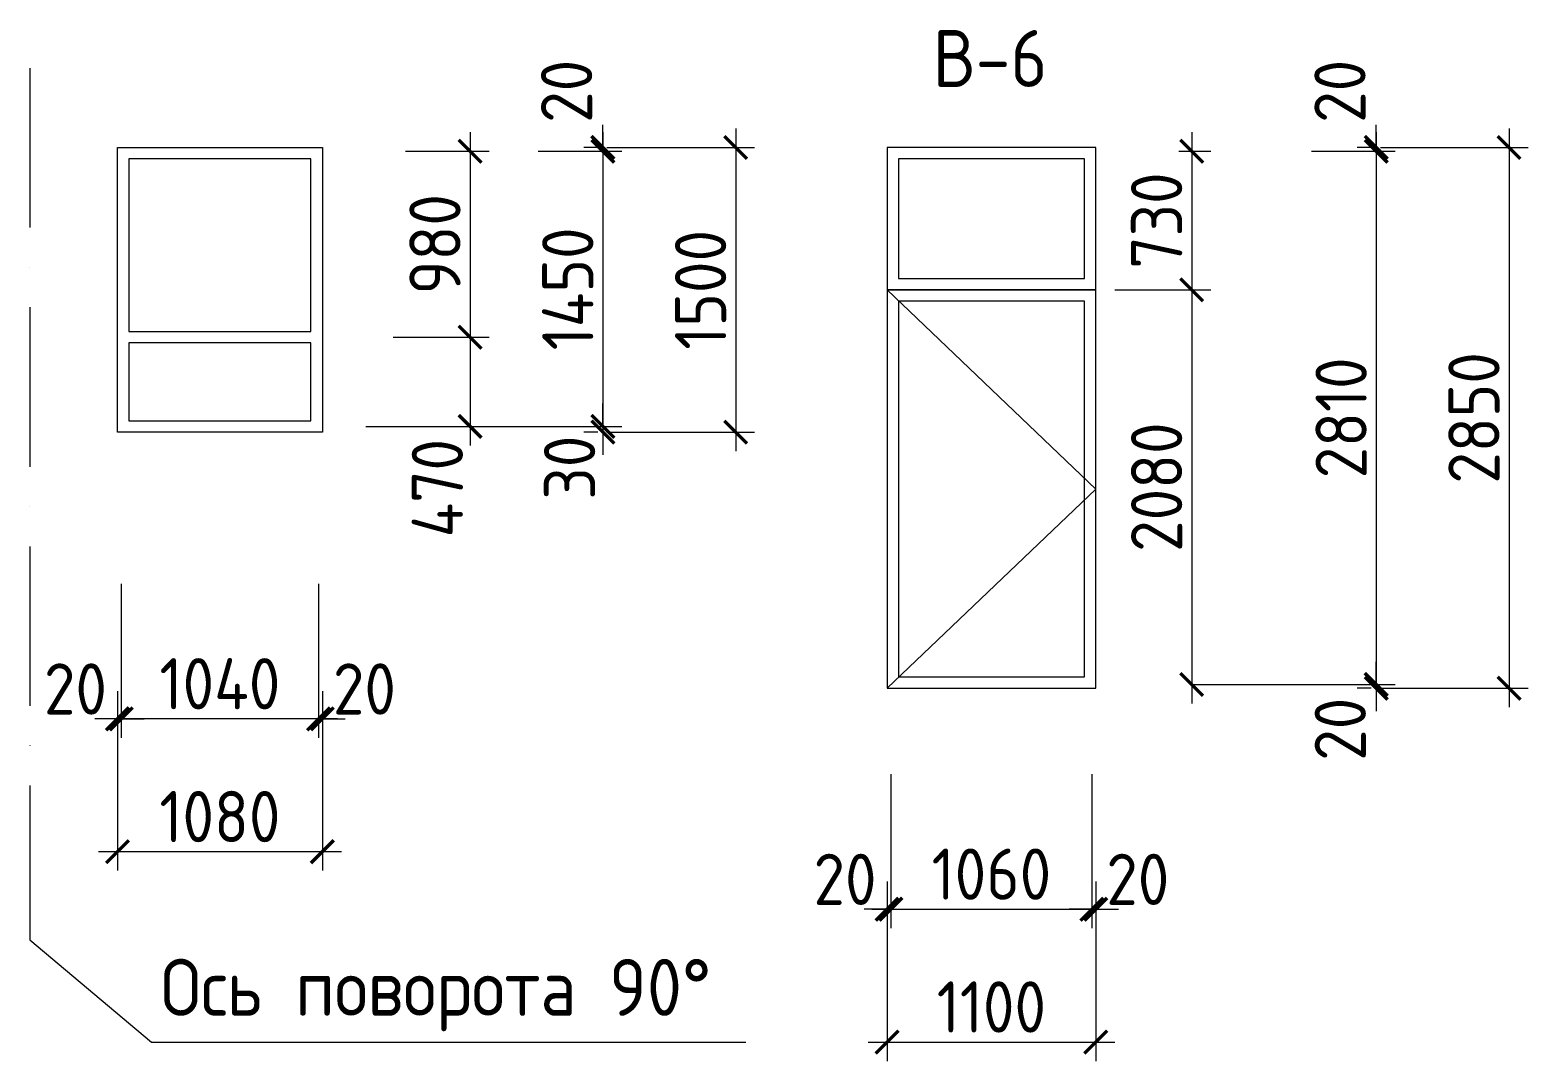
# Model space of a CAD drawing. Header units: millimetres. Extents: x 854812 to 1164625, y 589925 to 823301.
# Drawn here: x 1121108 to 1129004, y 593985 to 599419 of the extents above; entities that cross this region are included whole.
import ezdxf
from ezdxf.enums import TextEntityAlignment as Align

# ---------------------------------------------------------------- set-up
doc = ezdxf.new("R2010")
doc.units = ezdxf.units.MM
doc.linetypes.add('ACAD_ISO10W100', pattern=[18, 12, -3, 0, -3])
doc.linetypes.add('JIS_08_15', pattern=[17.25, 15, -0.75, 0.75, -0.75])
doc.layers.get('Defpoints').update_dxf_attribs({"color": 40})
for name, color, linetype, lineweight in [('АР_Марка_двери', 13, 'Continuous', 9), ('окна', 132, 'Continuous', 18), ('оси', 50, 'JIS_08_15', 9), ('размеры', 215, 'Continuous', 13), ('текст', 7, 'Continuous', 13), ('УКАЗАТЕЛЬ', 6, 'Continuous', 13), ('ФАСАД', 7, 'Continuous', 13)]:
    doc.layers.add(name, color=color, linetype=linetype, lineweight=lineweight)
doc.styles.add('GOST 2.304', font='isocpeur.ttf', dxfattribs={"width": 0.9})
doc.dimstyles.new('1', dxfattribs={"dimscale": 100, "dimtxt": 2.7, "dimasz": 1.2, "dimexe": 1, "dimexo": 1, "dimgap": 0.5, "dimtad": 1, "dimdec": 0, "dimzin": 0, "dimdsep": 46, "dimtxsty": 'GOST 2.304', "dimblk": 'ARCHTICK', "dimcen": 0.09, "dimdle": 1, "dimclrd": 256, "dimclre": 256, "dimclrt": 7, "dimadec": 0, "dimazin": 0, "dimtfac": 1, "dimtdec": 0, "dimtmove": 1, "dimatfit": 3, "dimldrblk": 'ARCHTICK', "dimfxl": 100, "dimtolj": 1, "dimtzin": 0, "dimlwd": 5, "dimlwe": 5, "dimarcsym": 1})

# ---------------------------------------------------------------- blocks, each defined once
blk = doc.blocks.new('_ArchTick')
at = {"color": 0, "linetype": 'ByBlock', "const_width": 0.15}
blk.add_lwpolyline([(-0.5, -0.5), (0.5, 0.5)], dxfattribs=at)
blk = doc.blocks.new('*D896')
at = {"layer": 'Defpoints', "color": 0, "ltscale": 0.1}
for p in [(1121589.2, 596599.4, 0), (1122629.2, 596599.4, 0), (1121589.2, 595788.4)]:
    blk.add_point(p, dxfattribs=at)
at = {"layer": 'размеры', "lineweight": 5, "ltscale": 0.1}
for p, q in [((1121589.2, 596499.4), (1121589.2, 595688.4)), ((1122629.2, 596499.4), (1122629.2, 595688.4)), ((1122729.2, 595788.4), (1121489.2, 595788.4))]:
    blk.add_line(p, q, dxfattribs=at)
at = {"layer": 'размеры', "lineweight": 5, "ltscale": 0.1, "xscale": 120, "yscale": 120, "zscale": 120, "rotation": 180}
blk.add_blockref('_ArchTick', (1121589.2, 595788.4), dxfattribs=at)
at = {"layer": 'размеры', "lineweight": 5, "ltscale": 0.1, "xscale": 120, "yscale": 120, "zscale": 120}
blk.add_blockref('_ArchTick', (1122629.2, 595788.4), dxfattribs=at)
at = {"layer": 'размеры', "color": 7, "ltscale": 0.1, "insert": (1122109.2, 595973.4), "char_height": 270, "attachment_point": 5, "style": 'GOST 2.304'}
blk.add_mtext('\\A1;1040', dxfattribs=at)
blk = doc.blocks.new('*D897')
at = {"layer": 'Defpoints', "color": 0, "ltscale": 0.1}
for p in [(1121569.2, 595899.4, 0), (1122649.2, 595899.4, 0), (1121569.2, 595088.4)]:
    blk.add_point(p, dxfattribs=at)
at = {"layer": 'размеры', "lineweight": 5, "ltscale": 0.1}
for p, q in [((1121569.2, 595799.4), (1121569.2, 594988.4)), ((1122649.2, 595799.4), (1122649.2, 594988.4)), ((1122749.2, 595088.4), (1121469.2, 595088.4))]:
    blk.add_line(p, q, dxfattribs=at)
at = {"layer": 'размеры', "lineweight": 5, "ltscale": 0.1, "xscale": 120, "yscale": 120, "zscale": 120, "rotation": 180}
blk.add_blockref('_ArchTick', (1121569.2, 595088.4), dxfattribs=at)
at = {"layer": 'размеры', "lineweight": 5, "ltscale": 0.1, "xscale": 120, "yscale": 120, "zscale": 120}
blk.add_blockref('_ArchTick', (1122649.2, 595088.4), dxfattribs=at)
at = {"layer": 'размеры', "color": 7, "ltscale": 0.1, "insert": (1122109.2, 595273.4), "char_height": 270, "attachment_point": 5, "style": 'GOST 2.304'}
blk.add_mtext('\\A1;1080', dxfattribs=at)
blk = doc.blocks.new('*D898')
at = {"layer": 'Defpoints', "color": 0, "ltscale": 0.1}
for p in [(1122629.2, 596034.7), (1122649.2, 596034.7), (1122629.2, 595788.4)]:
    blk.add_point(p, dxfattribs=at)
at = {"layer": 'размеры', "lineweight": 5, "ltscale": 0.1}
for p, q in [((1122629.2, 595934.7), (1122629.2, 595688.4)), ((1122649.2, 595934.7), (1122649.2, 595688.4)), ((1122629.2, 595788.4), (1122509.2, 595788.4)), ((1122649.2, 595788.4), (1122629.2, 595788.4)), ((1122649.2, 595788.4), (1122769.2, 595788.4))]:
    blk.add_line(p, q, dxfattribs=at)
at = {"layer": 'размеры', "lineweight": 5, "ltscale": 0.1, "xscale": 120, "yscale": 120, "zscale": 120}
blk.add_blockref('_ArchTick', (1122629.2, 595788.4), dxfattribs=at)
at = {"layer": 'размеры', "lineweight": 5, "ltscale": 0.1, "xscale": 120, "yscale": 120, "zscale": 120, "rotation": 180}
blk.add_blockref('_ArchTick', (1122649.2, 595788.4), dxfattribs=at)
at = {"layer": 'размеры', "color": 7, "ltscale": 0.1, "insert": (1122870.7, 595945.8), "char_height": 270, "attachment_point": 5, "style": 'GOST 2.304'}
blk.add_mtext('\\A1;20', dxfattribs=at)
blk = doc.blocks.new('*D899')
at = {"layer": 'Defpoints', "color": 0, "ltscale": 0.1}
for p in [(1121569.2, 596034.7), (1121589.2, 596034.7), (1121589.2, 595788.4)]:
    blk.add_point(p, dxfattribs=at)
at = {"layer": 'размеры', "lineweight": 5, "ltscale": 0.1}
for p, q in [((1121569.2, 595934.7), (1121569.2, 595688.4)), ((1121589.2, 595934.7), (1121589.2, 595688.4)), ((1121569.2, 595788.4), (1121449.2, 595788.4)), ((1121569.2, 595788.4), (1121589.2, 595788.4)), ((1121589.2, 595788.4), (1121709.2, 595788.4))]:
    blk.add_line(p, q, dxfattribs=at)
at = {"layer": 'размеры', "lineweight": 5, "ltscale": 0.1, "xscale": 120, "yscale": 120, "zscale": 120}
blk.add_blockref('_ArchTick', (1121569.2, 595788.4), dxfattribs=at)
at = {"layer": 'размеры', "lineweight": 5, "ltscale": 0.1, "xscale": 120, "yscale": 120, "zscale": 120, "rotation": 180}
blk.add_blockref('_ArchTick', (1121589.2, 595788.4), dxfattribs=at)
at = {"layer": 'размеры', "color": 7, "ltscale": 0.1, "insert": (1121347.7, 595945.8), "char_height": 270, "attachment_point": 5, "style": 'GOST 2.304'}
blk.add_mtext('\\A1;20', dxfattribs=at)
blk = doc.blocks.new('*D900')
at = {"layer": 'Defpoints', "color": 0, "ltscale": 0.1}
for p in [(1123686.9, 598779.4, 0), (1123349.2, 597329.4, 0), (1124127.6, 597329.4)]:
    blk.add_point(p, dxfattribs=at)
at = {"layer": 'размеры', "lineweight": 5, "ltscale": 0.1}
for p, q in [((1124127.6, 598879.4), (1124127.6, 597229.4)), ((1123786.9, 598779.4), (1124227.6, 598779.4)), ((1123449.2, 597329.4), (1124227.6, 597329.4))]:
    blk.add_line(p, q, dxfattribs=at)
at = {"layer": 'размеры', "lineweight": 5, "ltscale": 0.1, "xscale": 120, "yscale": 120, "zscale": 120}
for p, rotation in [((1124127.6, 598779.4), 90), ((1124127.6, 597329.4), 270)]:
    blk.add_blockref('_ArchTick', p, dxfattribs=dict(at, rotation=rotation))
at = {"layer": 'размеры', "color": 7, "ltscale": 0.1, "insert": (1123942.6, 598054.4), "char_height": 270, "attachment_point": 5, "rotation": 90, "style": 'GOST 2.304'}
blk.add_mtext('\\A1;1450', dxfattribs=at)
blk = doc.blocks.new('*D901')
at = {"layer": 'Defpoints', "color": 0, "ltscale": 0.1}
for p in [(1124049.2, 598799.4, 0), (1124049.2, 597299.4, 0), (1124827.6, 597299.4)]:
    blk.add_point(p, dxfattribs=at)
at = {"layer": 'размеры', "lineweight": 5, "ltscale": 0.1}
for p, q in [((1124827.6, 598899.4), (1124827.6, 597199.4)), ((1124149.2, 598799.4), (1124927.6, 598799.4)), ((1124149.2, 597299.4), (1124927.6, 597299.4))]:
    blk.add_line(p, q, dxfattribs=at)
at = {"layer": 'размеры', "lineweight": 5, "ltscale": 0.1, "xscale": 120, "yscale": 120, "zscale": 120}
for p, rotation in [((1124827.6, 598799.4), 90), ((1124827.6, 597299.4), 270)]:
    blk.add_blockref('_ArchTick', p, dxfattribs=dict(at, rotation=rotation))
at = {"layer": 'размеры', "color": 7, "ltscale": 0.1, "insert": (1124642.6, 598049.4), "char_height": 270, "attachment_point": 5, "rotation": 90, "style": 'GOST 2.304'}
blk.add_mtext('\\A1;1500', dxfattribs=at)
blk = doc.blocks.new('*D902')
at = {"layer": 'Defpoints', "color": 0, "ltscale": 0.1}
for p in [(1124072.5, 598779.4), (1124127.6, 598799.4), (1124200.8, 598799.4)]:
    blk.add_point(p, dxfattribs=at)
at = {"layer": 'размеры', "lineweight": 5, "ltscale": 0.1}
for p, q in [((1124127.6, 598799.4), (1124127.6, 598919.4)), ((1124100.8, 598799.4), (1124027.6, 598799.4)), ((1124127.6, 598779.4), (1124127.6, 598799.4)), ((1124127.6, 598779.4), (1124127.6, 598659.4)), ((1124172.5, 598779.4), (1124227.6, 598779.4))]:
    blk.add_line(p, q, dxfattribs=at)
at = {"layer": 'размеры', "lineweight": 5, "ltscale": 0.1, "xscale": 120, "yscale": 120, "zscale": 120}
for p, rotation in [((1124127.6, 598799.4), 270), ((1124127.6, 598779.4), 90)]:
    blk.add_blockref('_ArchTick', p, dxfattribs=dict(at, rotation=rotation))
at = {"layer": 'размеры', "color": 7, "ltscale": 0.1, "insert": (1123936.3, 599095.3), "char_height": 270, "attachment_point": 5, "rotation": 90, "style": 'GOST 2.304'}
blk.add_mtext('\\A1;20', dxfattribs=at)
blk = doc.blocks.new('*D903')
at = {"layer": 'Defpoints', "color": 0, "ltscale": 0.1}
for p in [(1124072.5, 597329.4), (1124127.6, 597299.4), (1124201.4, 597299.4)]:
    blk.add_point(p, dxfattribs=at)
at = {"layer": 'размеры', "lineweight": 5, "ltscale": 0.1}
for p, q in [((1124127.6, 597329.4), (1124127.6, 597449.4)), ((1124127.6, 597329.4), (1124127.6, 597299.4)), ((1124172.5, 597329.4), (1124227.6, 597329.4)), ((1124101.4, 597299.4), (1124027.6, 597299.4)), ((1124127.6, 597299.4), (1124127.6, 597179.4))]:
    blk.add_line(p, q, dxfattribs=at)
at = {"layer": 'размеры', "lineweight": 5, "ltscale": 0.1, "xscale": 120, "yscale": 120, "zscale": 120}
for p, rotation in [((1124127.6, 597329.4), 270), ((1124127.6, 597299.4), 90)]:
    blk.add_blockref('_ArchTick', p, dxfattribs=dict(at, rotation=rotation))
at = {"layer": 'размеры', "color": 7, "ltscale": 0.1, "insert": (1123952.1, 597112.3), "char_height": 270, "attachment_point": 5, "rotation": 90, "style": 'GOST 2.304'}
blk.add_mtext('\\A1;30', dxfattribs=at)
blk = doc.blocks.new('*D904')
at = {"layer": 'Defpoints', "color": 0, "ltscale": 0.1}
for p in [(1122986.9, 598779.4, 0), (1122921.8, 597799.4), (1123427.6, 597799.4)]:
    blk.add_point(p, dxfattribs=at)
at = {"layer": 'размеры', "lineweight": 5, "ltscale": 0.1}
for p, q in [((1123427.6, 598879.4), (1123427.6, 597699.4)), ((1123086.9, 598779.4), (1123527.6, 598779.4)), ((1123021.8, 597799.4), (1123527.6, 597799.4))]:
    blk.add_line(p, q, dxfattribs=at)
at = {"layer": 'размеры', "lineweight": 5, "ltscale": 0.1, "xscale": 120, "yscale": 120, "zscale": 120}
for p, rotation in [((1123427.6, 598779.4), 90), ((1123427.6, 597799.4), 270)]:
    blk.add_blockref('_ArchTick', p, dxfattribs=dict(at, rotation=rotation))
at = {"layer": 'размеры', "color": 7, "ltscale": 0.1, "insert": (1123242.6, 598289.4), "char_height": 270, "attachment_point": 5, "rotation": 90, "style": 'GOST 2.304'}
blk.add_mtext('\\A1;980', dxfattribs=at)
blk = doc.blocks.new('*D905')
at = {"layer": 'Defpoints', "color": 0, "ltscale": 0.1}
for p in [(1122986.9, 597799.4), (1122778.8, 597329.4), (1123427.6, 597329.4)]:
    blk.add_point(p, dxfattribs=at)
at = {"layer": 'размеры', "lineweight": 5, "ltscale": 0.1}
for p, q in [((1123427.6, 597899.4), (1123427.6, 597229.4)), ((1123086.9, 597799.4), (1123527.6, 597799.4)), ((1122878.8, 597329.4), (1123527.6, 597329.4))]:
    blk.add_line(p, q, dxfattribs=at)
at = {"layer": 'размеры', "lineweight": 5, "ltscale": 0.1, "xscale": 120, "yscale": 120, "zscale": 120}
for p, rotation in [((1123427.6, 597799.4), 90), ((1123427.6, 597329.4), 270)]:
    blk.add_blockref('_ArchTick', p, dxfattribs=dict(at, rotation=rotation))
at = {"layer": 'размеры', "color": 7, "ltscale": 0.1, "insert": (1123255.2, 597003.9), "char_height": 270, "attachment_point": 5, "rotation": 90, "style": 'GOST 2.304'}
blk.add_mtext('\\A1;470', dxfattribs=at)
blk = doc.blocks.new('*D910')
at = {"layer": 'Defpoints', "color": 0, "ltscale": 0.1}
for p in [(1127763, 598779.3), (1127136.9, 595969.4), (1128203.7, 595969.4)]:
    blk.add_point(p, dxfattribs=at)
at = {"layer": 'размеры', "lineweight": 5, "ltscale": 0.1}
for p, q in [((1128203.7, 598879.3), (1128203.7, 595869.4)), ((1127863, 598779.3), (1128303.7, 598779.3)), ((1127236.9, 595969.4), (1128303.7, 595969.4))]:
    blk.add_line(p, q, dxfattribs=at)
at = {"layer": 'размеры', "lineweight": 5, "ltscale": 0.1, "xscale": 120, "yscale": 120, "zscale": 120}
for p, rotation in [((1128203.7, 598779.3), 90), ((1128203.7, 595969.4), 270)]:
    blk.add_blockref('_ArchTick', p, dxfattribs=dict(at, rotation=rotation))
at = {"layer": 'размеры', "color": 7, "ltscale": 0.1, "insert": (1128018.7, 597374.4), "char_height": 270, "attachment_point": 5, "rotation": 90, "style": 'GOST 2.304'}
blk.add_mtext('\\A1;2810', dxfattribs=at)
blk = doc.blocks.new('*D911')
at = {"layer": 'Defpoints', "color": 0, "ltscale": 0.1}
for p in [(1128125.3, 598799.3), (1128125.3, 595949.4), (1128903.7, 595949.4)]:
    blk.add_point(p, dxfattribs=at)
at = {"layer": 'размеры', "lineweight": 5, "ltscale": 0.1}
for p, q in [((1128903.7, 598899.3), (1128903.7, 595849.4)), ((1128225.3, 598799.3), (1129003.7, 598799.3)), ((1128225.3, 595949.4), (1129003.7, 595949.4))]:
    blk.add_line(p, q, dxfattribs=at)
at = {"layer": 'размеры', "lineweight": 5, "ltscale": 0.1, "xscale": 120, "yscale": 120, "zscale": 120}
for p, rotation in [((1128903.7, 598799.3), 90), ((1128903.7, 595949.4), 270)]:
    blk.add_blockref('_ArchTick', p, dxfattribs=dict(at, rotation=rotation))
at = {"layer": 'размеры', "color": 7, "ltscale": 0.1, "insert": (1128718.7, 597374.4), "char_height": 270, "attachment_point": 5, "rotation": 90, "style": 'GOST 2.304'}
blk.add_mtext('\\A1;2850', dxfattribs=at)
blk = doc.blocks.new('*D912')
at = {"layer": 'Defpoints', "color": 0, "ltscale": 0.1}
for p in [(1128148.6, 598779.3), (1128203.7, 598799.3), (1128276.9, 598799.3)]:
    blk.add_point(p, dxfattribs=at)
at = {"layer": 'размеры', "lineweight": 5, "ltscale": 0.1}
for p, q in [((1128203.7, 598799.3), (1128203.7, 598919.3)), ((1128176.9, 598799.3), (1128103.7, 598799.3)), ((1128203.7, 598779.3), (1128203.7, 598799.3)), ((1128203.7, 598779.3), (1128203.7, 598659.3)), ((1128248.6, 598779.3), (1128303.7, 598779.3))]:
    blk.add_line(p, q, dxfattribs=at)
at = {"layer": 'размеры', "lineweight": 5, "ltscale": 0.1, "xscale": 120, "yscale": 120, "zscale": 120}
for p, rotation in [((1128203.7, 598799.3), 270), ((1128203.7, 598779.3), 90)]:
    blk.add_blockref('_ArchTick', p, dxfattribs=dict(at, rotation=rotation))
at = {"layer": 'размеры', "color": 7, "ltscale": 0.1, "insert": (1128012.4, 599095.3), "char_height": 270, "attachment_point": 5, "rotation": 90, "style": 'GOST 2.304'}
blk.add_mtext('\\A1;20', dxfattribs=at)
blk = doc.blocks.new('*D913')
at = {"layer": 'Defpoints', "color": 0, "ltscale": 0.1}
for p in [(1128148.6, 595969.4), (1128203.7, 595949.4), (1128277.5, 595949.4)]:
    blk.add_point(p, dxfattribs=at)
at = {"layer": 'размеры', "lineweight": 5, "ltscale": 0.1}
for p, q in [((1128203.7, 595969.4), (1128203.7, 596089.4)), ((1128203.7, 595969.4), (1128203.7, 595949.4)), ((1128248.6, 595969.4), (1128303.7, 595969.4)), ((1128177.5, 595949.4), (1128103.7, 595949.4)), ((1128203.7, 595949.4), (1128203.7, 595829.4))]:
    blk.add_line(p, q, dxfattribs=at)
at = {"layer": 'размеры', "lineweight": 5, "ltscale": 0.1, "xscale": 120, "yscale": 120, "zscale": 120}
for p, rotation in [((1128203.7, 595969.4), 270), ((1128203.7, 595949.4), 90)]:
    blk.add_blockref('_ArchTick', p, dxfattribs=dict(at, rotation=rotation))
at = {"layer": 'размеры', "color": 7, "ltscale": 0.1, "insert": (1128014.1, 595733.5), "char_height": 270, "attachment_point": 5, "rotation": 90, "style": 'GOST 2.304'}
blk.add_mtext('\\A1;20', dxfattribs=at)
blk = doc.blocks.new('*D914')
at = {"layer": 'Defpoints', "color": 0, "ltscale": 0.1}
for p in [(1127063, 598779.3), (1126725.3, 598049.4), (1127231.1, 598049.4)]:
    blk.add_point(p, dxfattribs=at)
at = {"layer": 'размеры', "lineweight": 5, "ltscale": 0.1}
for p, q in [((1127231.1, 598879.3), (1127231.1, 597949.4)), ((1127163, 598779.3), (1127331.1, 598779.3)), ((1126825.3, 598049.4), (1127331.1, 598049.4))]:
    blk.add_line(p, q, dxfattribs=at)
at = {"layer": 'размеры', "lineweight": 5, "ltscale": 0.1, "xscale": 120, "yscale": 120, "zscale": 120}
for p, rotation in [((1127231.1, 598779.3), 90), ((1127231.1, 598049.4), 270)]:
    blk.add_blockref('_ArchTick', p, dxfattribs=dict(at, rotation=rotation))
at = {"layer": 'размеры', "color": 7, "ltscale": 0.1, "insert": (1127046.1, 598414.4), "char_height": 270, "attachment_point": 5, "rotation": 90, "style": 'GOST 2.304'}
blk.add_mtext('\\A1;730', dxfattribs=at)
blk = doc.blocks.new('*D915')
at = {"layer": 'Defpoints', "color": 0, "ltscale": 0.1}
for p in [(1126790.4, 598049.4), (1127136.9, 595969.4), (1127231.1, 595969.4)]:
    blk.add_point(p, dxfattribs=at)
at = {"layer": 'размеры', "lineweight": 5, "ltscale": 0.1}
for p, q in [((1127231.1, 598149.4), (1127231.1, 595869.4)), ((1126890.4, 598049.4), (1127331.1, 598049.4)), ((1127236.9, 595969.4), (1127331.1, 595969.4))]:
    blk.add_line(p, q, dxfattribs=at)
at = {"layer": 'размеры', "lineweight": 5, "ltscale": 0.1, "xscale": 120, "yscale": 120, "zscale": 120}
for p, rotation in [((1127231.1, 598049.4), 90), ((1127231.1, 595969.4), 270)]:
    blk.add_blockref('_ArchTick', p, dxfattribs=dict(at, rotation=rotation))
at = {"layer": 'размеры', "color": 7, "ltscale": 0.1, "insert": (1127046.1, 597009.4), "char_height": 270, "attachment_point": 5, "rotation": 90, "style": 'GOST 2.304'}
blk.add_mtext('\\A1;2080', dxfattribs=at)
blk = doc.blocks.new('*D916')
at = {"layer": 'Defpoints', "color": 0, "ltscale": 0.1}
for p in [(1125645.3, 595596.2, 0), (1126705.3, 595596.2, 0), (1126705.3, 594785.2)]:
    blk.add_point(p, dxfattribs=at)
at = {"layer": 'размеры', "lineweight": 5, "ltscale": 0.1}
for p, q in [((1125645.3, 595496.2), (1125645.3, 594685.2)), ((1126705.3, 595496.2), (1126705.3, 594685.2)), ((1125545.3, 594785.2), (1126805.3, 594785.2))]:
    blk.add_line(p, q, dxfattribs=at)
at = {"layer": 'размеры', "lineweight": 5, "ltscale": 0.1, "xscale": 120, "yscale": 120, "zscale": 120, "rotation": 180}
blk.add_blockref('_ArchTick', (1125645.3, 594785.2), dxfattribs=at)
at = {"layer": 'размеры', "lineweight": 5, "ltscale": 0.1, "xscale": 120, "yscale": 120, "zscale": 120}
blk.add_blockref('_ArchTick', (1126705.3, 594785.2), dxfattribs=at)
at = {"layer": 'размеры', "color": 7, "ltscale": 0.1, "insert": (1126175.3, 594970.2), "char_height": 270, "attachment_point": 5, "style": 'GOST 2.304'}
blk.add_mtext('\\A1;1060', dxfattribs=at)
blk = doc.blocks.new('*D917')
at = {"layer": 'Defpoints', "color": 0, "ltscale": 0.1}
for p in [(1125625.3, 594896.2, 0), (1126725.3, 594896.2, 0), (1126725.3, 594085.2)]:
    blk.add_point(p, dxfattribs=at)
at = {"layer": 'размеры', "lineweight": 5, "ltscale": 0.1}
for p, q in [((1125625.3, 594796.2), (1125625.3, 593985.2)), ((1126725.3, 594796.2), (1126725.3, 593985.2)), ((1125525.3, 594085.2), (1126825.3, 594085.2))]:
    blk.add_line(p, q, dxfattribs=at)
at = {"layer": 'размеры', "lineweight": 5, "ltscale": 0.1, "xscale": 120, "yscale": 120, "zscale": 120, "rotation": 180}
blk.add_blockref('_ArchTick', (1125625.3, 594085.2), dxfattribs=at)
at = {"layer": 'размеры', "lineweight": 5, "ltscale": 0.1, "xscale": 120, "yscale": 120, "zscale": 120}
blk.add_blockref('_ArchTick', (1126725.3, 594085.2), dxfattribs=at)
at = {"layer": 'размеры', "color": 7, "ltscale": 0.1, "insert": (1126175.3, 594270.2), "char_height": 270, "attachment_point": 5, "style": 'GOST 2.304'}
blk.add_mtext('\\A1;1100', dxfattribs=at)
blk = doc.blocks.new('*D918')
at = {"layer": 'Defpoints', "color": 0, "ltscale": 0.1}
for p in [(1125625.3, 595031.6), (1125645.3, 595031.6), (1125645.3, 594785.2)]:
    blk.add_point(p, dxfattribs=at)
at = {"layer": 'размеры', "lineweight": 5, "ltscale": 0.1}
for p, q in [((1125625.3, 594931.6), (1125625.3, 594685.2)), ((1125645.3, 594931.6), (1125645.3, 594685.2)), ((1125625.3, 594785.2), (1125505.3, 594785.2)), ((1125625.3, 594785.2), (1125645.3, 594785.2)), ((1125645.3, 594785.2), (1125765.3, 594785.2))]:
    blk.add_line(p, q, dxfattribs=at)
at = {"layer": 'размеры', "lineweight": 5, "ltscale": 0.1, "xscale": 120, "yscale": 120, "zscale": 120}
blk.add_blockref('_ArchTick', (1125625.3, 594785.2), dxfattribs=at)
at = {"layer": 'размеры', "lineweight": 5, "ltscale": 0.1, "xscale": 120, "yscale": 120, "zscale": 120, "rotation": 180}
blk.add_blockref('_ArchTick', (1125645.3, 594785.2), dxfattribs=at)
at = {"layer": 'размеры', "color": 7, "ltscale": 0.1, "insert": (1125403.8, 594942.6), "char_height": 270, "attachment_point": 5, "style": 'GOST 2.304'}
blk.add_mtext('\\A1;20', dxfattribs=at)
blk = doc.blocks.new('*D919')
at = {"layer": 'Defpoints', "color": 0, "ltscale": 0.1}
for p in [(1126705.3, 595031.6), (1126725.3, 595031.6), (1126705.3, 594785.2)]:
    blk.add_point(p, dxfattribs=at)
at = {"layer": 'размеры', "lineweight": 5, "ltscale": 0.1}
for p, q in [((1126705.3, 594931.6), (1126705.3, 594685.2)), ((1126725.3, 594931.6), (1126725.3, 594685.2)), ((1126705.3, 594785.2), (1126585.3, 594785.2)), ((1126725.3, 594785.2), (1126705.3, 594785.2)), ((1126725.3, 594785.2), (1126845.3, 594785.2))]:
    blk.add_line(p, q, dxfattribs=at)
at = {"layer": 'размеры', "lineweight": 5, "ltscale": 0.1, "xscale": 120, "yscale": 120, "zscale": 120}
blk.add_blockref('_ArchTick', (1126705.3, 594785.2), dxfattribs=at)
at = {"layer": 'размеры', "lineweight": 5, "ltscale": 0.1, "xscale": 120, "yscale": 120, "zscale": 120, "rotation": 180}
blk.add_blockref('_ArchTick', (1126725.3, 594785.2), dxfattribs=at)
at = {"layer": 'размеры', "color": 7, "ltscale": 0.1, "insert": (1126946.9, 594942.6), "char_height": 270, "attachment_point": 5, "style": 'GOST 2.304'}
blk.add_mtext('\\A1;20', dxfattribs=at)

msp = doc.modelspace()

# ---------------------------------------------------------------- linework, layer by layer
at = {"layer": 'окна', "color": 7, "ltscale": 0.1, "elevation": 0}
for points in [[(1122649.2, 597299.4), (1121569.2, 597299.4), (1121569.2, 598799.4), (1122649.2, 598799.4)], [(1122589.2, 597829.3), (1122589.2, 598739.4), (1121629.2, 598739.4), (1121629.2, 597829.3)], [(1121629.2, 597769.3), (1121629.2, 597359.4), (1122589.2, 597359.4), (1122589.2, 597769.3)]]:
    msp.add_lwpolyline(points, close=True, dxfattribs=at)
at = {"layer": 'оси', "color": 7, "linetype": 'ACAD_ISO10W100', "ltscale": 70}
msp.add_line((1121108, 599217.3, 0), (1121108, 594623.4, 0), dxfattribs=at)
at = {"layer": 'размеры', "ltscale": 0.1}
for p, q in [((1121108, 594623.4, 0), (1121747.8, 594085.2, 0)), ((1121747.8, 594085.2, 0), (1124880.6, 594085.2, 0))]:
    msp.add_line(p, q, dxfattribs=at)
at = {"layer": 'УКАЗАТЕЛЬ', "ltscale": 300, "elevation": 0}
msp.add_lwpolyline([(1125625.3, 598049.4), (1126725.3, 596999.4), (1125625.3, 595949.4)], dxfattribs=at)
at = {"layer": 'ФАСАД', "color": 7, "ltscale": 0.1, "elevation": 0}
for points in [[(1126725.3, 598799.4), (1125625.3, 598799.4), (1125625.3, 598049.4), (1126725.3, 598049.4)], [(1126725.3, 598049.4), (1125625.3, 598049.4), (1125625.3, 595949.4), (1126725.3, 595949.4)]]:
    msp.add_lwpolyline(points, close=True, dxfattribs=at)
at = {"layer": 'ФАСАД', "color": 7, "lineweight": 9, "ltscale": 0.1, "elevation": 0}
for points in [[(1126665.3, 598739.4), (1125685.3, 598739.4), (1125685.3, 598109.4), (1126665.3, 598109.4)], [(1126665.3, 597989.4), (1125685.3, 597989.4), (1125685.3, 596009.4), (1126665.3, 596009.4)]]:
    msp.add_lwpolyline(points, close=True, dxfattribs=at)

# ---------------------------------------------------------------- texts
at = {"layer": 'АР_Марка_двери', "linetype": 'Continuous', "lineweight": 15, "style": 'GOST 2.304', "width": 0.9}
msp.add_text('В-6', height=300, dxfattribs=at).set_placement((1126168.5, 599118.4, 0), align=Align.CENTER)
at = {"layer": 'текст', "color": 7, "insert": (1123248.4, 594332.7, 0), "char_height": 300, "width": 14966.17, "attachment_point": 5, "style": 'GOST 2.304'}
msp.add_mtext('{\\C256;Ось поворота 90%%D}', dxfattribs=at)

# ---------------------------------------------------------------- dimensions: what is measured, and where the dimension line sits
at = {"layer": 'размеры', "ltscale": 0.1}
for base, p1, p2, angle, picture, middle in [((1124127.6, 598799.4, 0), (1124072.5, 598779.4, 0), (1124200.8, 598799.4, 0), 90, '*D902', (1124121.3, 599095.3, 0)), ((1128203.7, 598799.3, 0), (1128148.6, 598779.3, 0), (1128276.9, 598799.3, 0), 90, '*D912', (1128197.4, 599095.3, 0)), ((1122629.2, 595788.4, 0), (1122649.2, 596034.7, 0), (1122629.2, 596034.7, 0), 180, '*D898', (1122870.7, 595760.8, 0)), ((1128203.7, 595949.4, 0), (1128148.6, 595969.4, 0), (1128277.5, 595949.4, 0), 270, '*D913', (1128199.1, 595733.5, 0)), ((1126705.3, 594785.2, 0), (1126725.3, 595031.6, 0), (1126705.3, 595031.6, 0), 180, '*D919', (1126946.9, 594757.6, 0))]:
    dim = msp.add_linear_dim(base=base, p1=p1, p2=p2, angle=angle, dimstyle='1', dxfattribs=at)
    dim.commit()
    dim.dimension.update_dxf_attribs({"geometry": picture, "text_midpoint": middle, "dimtype": 160})
for base, p1, p2, angle, picture, middle in [((1124827.6, 597299.4, 0), (1124049.2, 598799.4, 0), (1124049.2, 597299.4, 0), 90, '*D901', (1124642.6, 598049.4, 0)), ((1128903.7, 595949.4, 0), (1128125.3, 598799.3, 0), (1128125.3, 595949.4, 0), 90, '*D911', (1128718.7, 597374.4, 0)), ((1123427.6, 597799.4, 0), (1122986.9, 598779.4, 0), (1122921.8, 597799.4, 0), 90, '*D904', (1123242.6, 598289.4, 0)), ((1124127.6, 597329.4, 0), (1123686.9, 598779.4, 0), (1123349.2, 597329.4, 0), 90, '*D900', (1123942.6, 598054.4, 0)), ((1127231.1, 598049.4, 0), (1127063, 598779.3, 0), (1126725.3, 598049.4, 0), 90, '*D914', (1127046.1, 598414.4, 0)), ((1128203.7, 595969.4, 0), (1127763, 598779.3, 0), (1127136.9, 595969.4, 0), 90, '*D910', (1128018.7, 597374.4, 0)), ((1121589.2, 595788.4, 0), (1122629.2, 596599.4, 0), (1121589.2, 596599.4, 0), 180, '*D896', (1122109.2, 595973.4, 0)), ((1121569.2, 595088.4, 0), (1122649.2, 595899.4, 0), (1121569.2, 595899.4, 0), 180, '*D897', (1122109.2, 595273.4, 0))]:
    dim = msp.add_linear_dim(base=base, p1=p1, p2=p2, angle=angle, dimstyle='1', dxfattribs=at)
    dim.commit()
    dim.dimension.update_dxf_attribs({"geometry": picture, "text_midpoint": middle})
dim = msp.add_linear_dim(base=(1127231.1, 595969.4, 0), p1=(1126790.4, 598049.4, 0), p2=(1127136.9, 595969.4, 0), angle=90, dimstyle='1', override={"dimtmove": 2}, dxfattribs=at)
dim.commit()
dim.dimension.update_dxf_attribs({"geometry": '*D915', "text_midpoint": (1127046.1, 597009.4, 0)})
for base, p1, p2, angle, picture, middle in [((1123427.6, 597329.4, 0), (1122986.9, 597799.4, 0), (1122778.8, 597329.4, 0), 90, '*D905', (1123255.2, 597003.9, 0)), ((1124127.6, 597299.4, 0), (1124072.5, 597329.4, 0), (1124201.4, 597299.4, 0), 270, '*D903', (1123952.1, 597112.3, 0))]:
    dim = msp.add_linear_dim(base=base, p1=p1, p2=p2, angle=angle, dimstyle='1', override={"dimtmove": 2}, dxfattribs=at)
    dim.commit()
    dim.dimension.update_dxf_attribs({"geometry": picture, "text_midpoint": middle, "dimtype": 160})
for base, p1, p2, picture, middle in [((1121589.2, 595788.4, 0), (1121569.2, 596034.7, 0), (1121589.2, 596034.7, 0), '*D899', (1121347.7, 595760.8, 0)), ((1125645.3, 594785.2, 0), (1125625.3, 595031.6, 0), (1125645.3, 595031.6, 0), '*D918', (1125403.8, 594757.6, 0))]:
    dim = msp.add_linear_dim(base=base, p1=p1, p2=p2, dimstyle='1', dxfattribs=at)
    dim.commit()
    dim.dimension.update_dxf_attribs({"geometry": picture, "text_midpoint": middle, "dimtype": 160})
for base, p1, p2, picture, middle in [((1126705.3, 594785.2, 0), (1125645.3, 595596.2, 0), (1126705.3, 595596.2, 0), '*D916', (1126175.3, 594970.2, 0)), ((1126725.3, 594085.2, 0), (1125625.3, 594896.2, 0), (1126725.3, 594896.2, 0), '*D917', (1126175.3, 594270.2, 0))]:
    dim = msp.add_linear_dim(base=base, p1=p1, p2=p2, dimstyle='1', dxfattribs=at)
    dim.commit()
    dim.dimension.update_dxf_attribs({"geometry": picture, "text_midpoint": middle})

doc.saveas('drawing.dxf')
